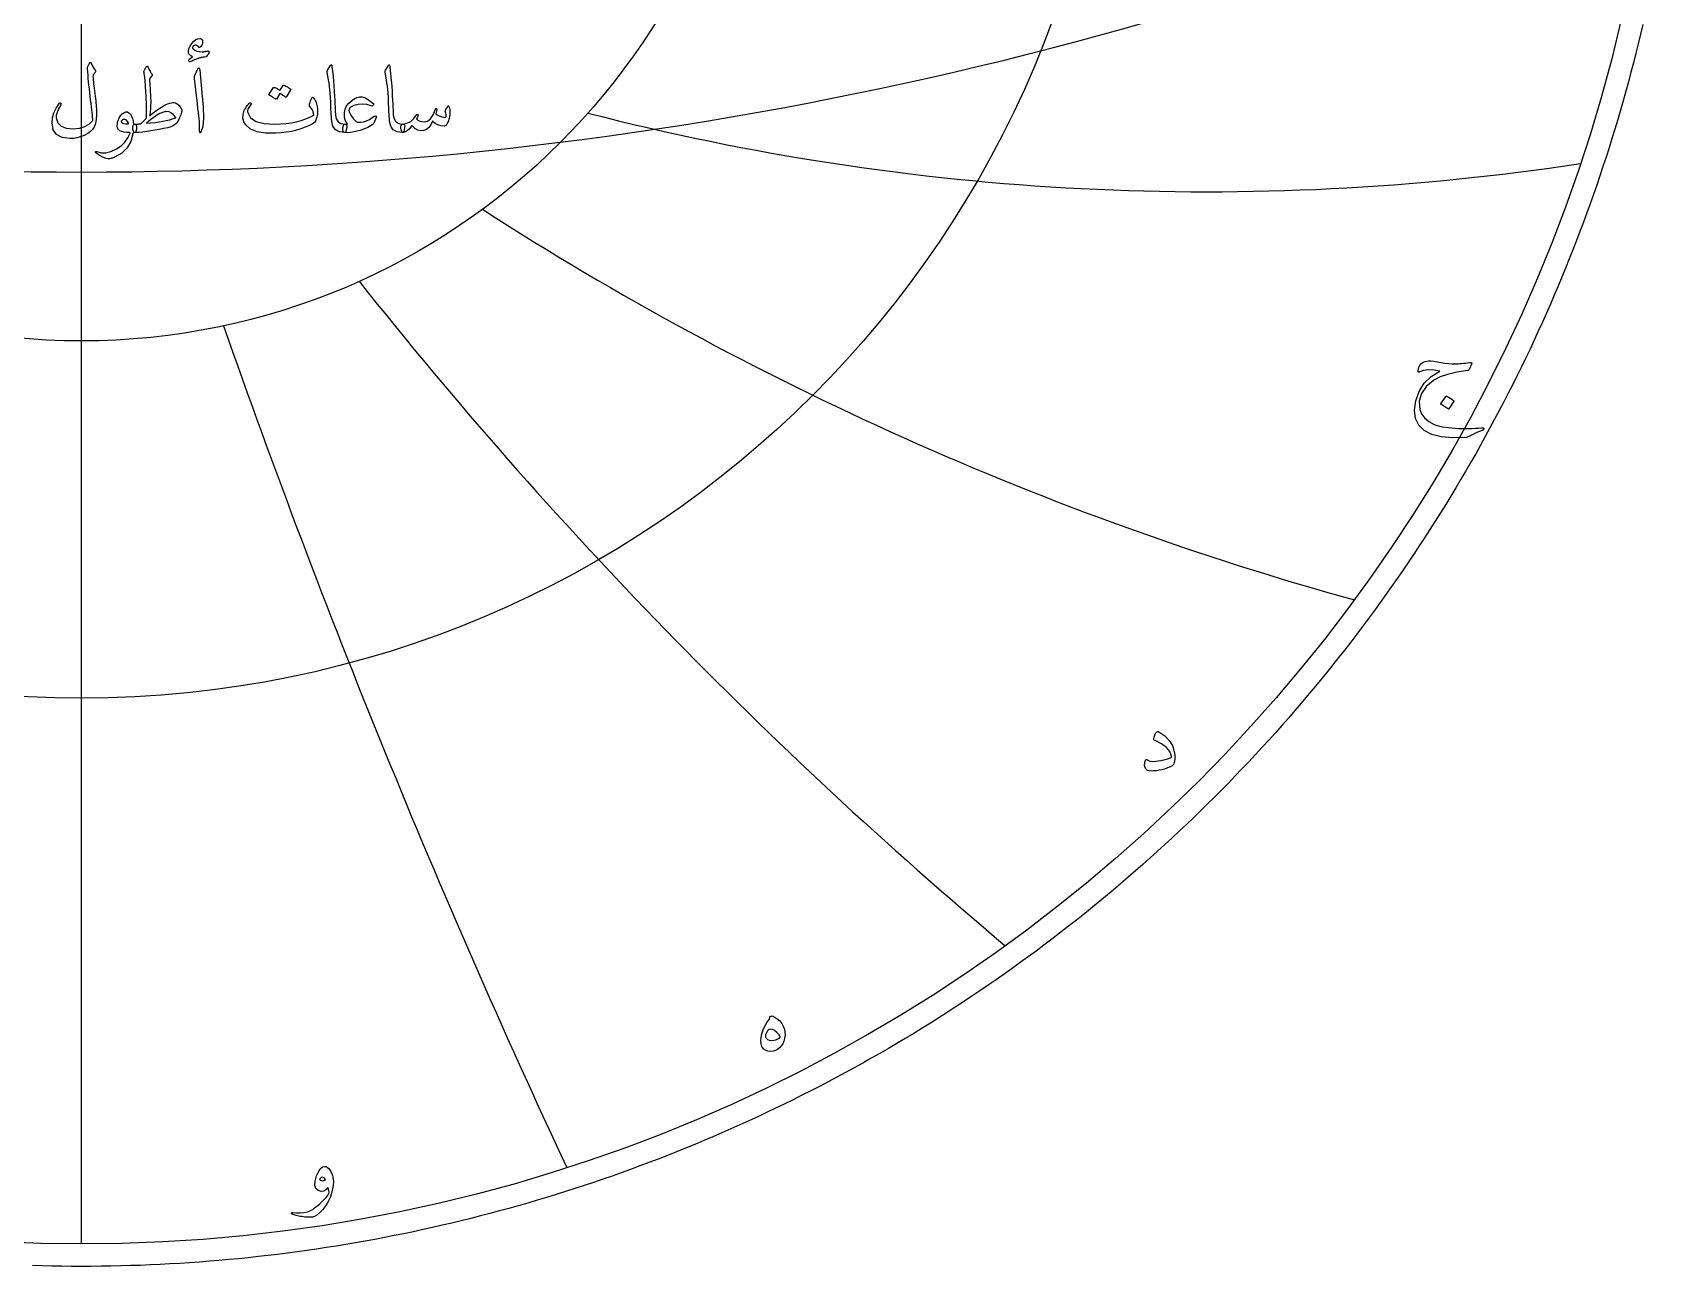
# Model space of a CAD drawing. Header units: millimetres. Extents: x -62 to 62, y -62 to 63.
# Drawn here: x -1.9 to 60.8, y -61.6 to -14.2 of the extents above; entities that cross this region are included whole.
import ezdxf

# ---------------------------------------------------------------- set-up
doc = ezdxf.new("R2010")
doc.units = ezdxf.units.MM
for name, color, linetype in [('CUT_OUTER', 1, 'Continuous'), ('ENGRAVE', 7, 'Continuous'), ('ENGRAVE_FINE', 8, 'Continuous'), ('TEXT', 5, 'Continuous')]:
    doc.layers.add(name, color=color, linetype=linetype)

msp = doc.modelspace()

# ---------------------------------------------------------------- linework, layer by layer
at = {"layer": 'CUT_OUTER'}
msp.add_lwpolyline([(60.0315, -13.868), (59.9453, -14.2361), (59.8568, -14.6036), (59.7661, -14.9706), (59.6731, -15.3371), (59.5778, -15.7029), (59.4804, -16.0682), (59.3807, -16.4328), (59.2787, -16.7969), (59.1745, -17.1603), (59.0681, -17.5231), (58.9595, -17.8852), (58.8486, -18.2466), (58.7356, -18.6073), (58.6203, -18.9674), (58.5028, -19.3267), (58.3831, -19.6853), (58.2612, -20.0432), (58.1372, -20.4003), (58.0109, -20.7566), (57.8824, -21.1122), (57.7518, -21.4669), (57.619, -21.8209), (57.484, -22.174), (57.3469, -22.5263), (57.2076, -22.8778), (57.0661, -23.2284), (56.9225, -23.5781), (56.7768, -23.9269), (56.6289, -24.2748), (56.4789, -24.6218), (56.3267, -24.9679), (56.1725, -25.3131), (56.0161, -25.6573), (55.8576, -26.0005), (55.697, -26.3427), (55.5344, -26.684), (55.3696, -27.0242), (55.2027, -27.3635), (55.0338, -27.7017), (54.8628, -28.0388), (54.6897, -28.3749), (54.5146, -28.71), (54.3374, -29.0439), (54.1581, -29.3768), (53.9769, -29.7085), (53.7936, -30.0392), (53.6082, -30.3687), (53.4209, -30.6971), (53.2315, -31.0243), (53.0402, -31.3503), (52.8468, -31.6752), (52.6515, -31.9988), (52.4541, -32.3213), (52.2548, -32.6425), (52.0535, -32.9625), (51.8503, -33.2813), (51.6451, -33.5988), (51.438, -33.9151), (51.2289, -34.2301), (51.0179, -34.5438), (50.805, -34.8562), (50.5902, -35.1672), (50.3734, -35.477), (50.1548, -35.7854), (49.9343, -36.0925), (49.7119, -36.3982), (49.4876, -36.7025), (49.2615, -37.0055), (49.0335, -37.307), (48.8037, -37.6072), (48.572, -37.906), (48.3385, -38.2033), (48.1032, -38.4992), (47.866, -38.7936), (47.6271, -39.0866), (47.3864, -39.3781), (47.1439, -39.6681), (46.8996, -39.9566), (46.6535, -40.2436), (46.4057, -40.5291), (46.1562, -40.8131), (45.9049, -41.0955), (45.6519, -41.3764), (45.3971, -41.6558), (45.1407, -41.9335), (44.8825, -42.2097), (44.6227, -42.4843), (44.3612, -42.7573), (44.098, -43.0287), (43.8331, -43.2985), (43.5666, -43.5666), (43.2985, -43.8331), (43.0287, -44.098), (42.7573, -44.3612), (42.4843, -44.6227), (42.2097, -44.8825), (41.9335, -45.1407), (41.6558, -45.3971), (41.3764, -45.6519), (41.0955, -45.9049), (40.8131, -46.1562), (40.5291, -46.4057), (40.2436, -46.6535), (39.9566, -46.8996), (39.6681, -47.1439), (39.3781, -47.3864), (39.0866, -47.6271), (38.7936, -47.866), (38.4992, -48.1032), (38.2033, -48.3385), (37.906, -48.572), (37.6072, -48.8037), (37.307, -49.0335), (37.0055, -49.2615), (36.7025, -49.4876), (36.3982, -49.7119), (36.0925, -49.9343), (35.7854, -50.1548), (35.477, -50.3734), (35.1672, -50.5902), (34.8562, -50.805), (34.5438, -51.0179), (34.2301, -51.2289), (33.9151, -51.438), (33.5988, -51.6451), (33.2813, -51.8503), (32.9625, -52.0535), (32.6425, -52.2548), (32.3213, -52.4541), (31.9988, -52.6515), (31.6752, -52.8468), (31.3503, -53.0402), (31.0243, -53.2315), (30.6971, -53.4209), (30.3687, -53.6082), (30.0392, -53.7936), (29.7085, -53.9769), (29.3768, -54.1581), (29.0439, -54.3374), (28.71, -54.5146), (28.3749, -54.6897), (28.0388, -54.8628), (27.7017, -55.0338), (27.3635, -55.2027), (27.0242, -55.3696), (26.684, -55.5344), (26.3427, -55.697), (26.0005, -55.8576), (25.6573, -56.0161), (25.3131, -56.1725), (24.9679, -56.3267), (24.6218, -56.4789), (24.2748, -56.6289), (23.9269, -56.7768), (23.5781, -56.9225), (23.2284, -57.0661), (22.8778, -57.2076), (22.5263, -57.3469), (22.174, -57.484), (21.8209, -57.619), (21.4669, -57.7518), (21.1122, -57.8824), (20.7566, -58.0109), (20.4003, -58.1372), (20.0432, -58.2612), (19.6853, -58.3831), (19.3267, -58.5028), (18.9674, -58.6203), (18.6073, -58.7356), (18.2466, -58.8486), (17.8852, -58.9595), (17.5231, -59.0681), (17.1603, -59.1745), (16.7969, -59.2787), (16.4328, -59.3807), (16.0682, -59.4804), (15.7029, -59.5778), (15.3371, -59.6731), (14.9706, -59.7661), (14.6036, -59.8568), (14.2361, -59.9453), (13.868, -60.0315), (13.4994, -60.1154), (13.1303, -60.1971), (12.7606, -60.2766), (12.3906, -60.3537), (12.02, -60.4286), (11.649, -60.5012), (11.2775, -60.5716), (10.9057, -60.6396), (10.5334, -60.7054), (10.1607, -60.7689), (9.7876, -60.8301), (9.4142, -60.889), (9.0404, -60.9456), (8.6663, -61), (8.2919, -61.052), (7.9171, -61.1017), (7.542, -61.1491), (7.1667, -61.1943), (6.7911, -61.2371), (6.4152, -61.2776), (6.0391, -61.3158), (5.6627, -61.3517), (5.2862, -61.3853), (4.9094, -61.4166), (4.5325, -61.4456), (4.1554, -61.4722), (3.7781, -61.4966), (3.4007, -61.5186), (3.0232, -61.5383), (2.6455, -61.5557), (2.2678, -61.5708), (1.89, -61.5835), (1.512, -61.5939), (1.1341, -61.6021), (0.7561, -61.6079), (0.378, -61.6113), (0, -61.6125), (-0.378, -61.6113), (-0.7561, -61.6079), (-1.1341, -61.6021), (-1.512, -61.5939), (-1.89, -61.5835)], dxfattribs=at)
at = {"layer": 'ENGRAVE'}
for points in [[(0, -60.75), (0, 60.75)], [(0, -60.75), (0, -26.0306)]]:
    msp.add_lwpolyline(points, dxfattribs=at)
for radius in [60.75, 39.7663, 26.0306]:
    msp.add_circle((0, 0), radius, dxfattribs=at)
for centre, radius, start, end in [((43.2961, 74.9911), 95.2868, 255.523618, 278.653248), ((81.3973, 81.3973), 121.7883, 237.19808, 254.545302), ((149.219, 86.1517), 176.8327, 218.421585, 229.9864), ((332.4407, 89.0772), 346.4577, 199.303402, 205.085809)]:
    msp.add_arc(centre, radius, start, end, dxfattribs=at)
at = {"layer": 'ENGRAVE_FINE'}
msp.add_arc((0, 128.7811), 148.3198, 245.977512, 294.022488, dxfattribs=at)
at = {"layer": 'TEXT'}
for points in [[(4.7748, -15.1077), (4.7279, -15.1165), (4.6845, -15.1248), (4.6444, -15.1326), (4.6077, -15.14), (4.5746, -15.1472), (4.5453, -15.1544), (4.5198, -15.1616), (4.4981, -15.1688), (4.4761, -15.177), (4.4496, -15.1872), (4.4186, -15.1994), (4.3831, -15.2137), (4.3432, -15.2302), (4.2987, -15.2492), (4.2498, -15.2706), (4.1963, -15.2945), (4.1745, -15.3017), (4.1559, -15.3017), (4.1404, -15.2945), (4.1281, -15.2802), (4.1207, -15.2449), (4.1415, -15.2038), (4.1907, -15.1569), (4.2682, -15.1041), (4.2089, -15.0704), (4.164, -15.0341), (4.1334, -14.995), (4.1173, -14.9532), (4.1141, -14.8744), (4.1334, -14.7889), (4.1752, -14.6966), (4.2394, -14.5975), (4.316, -14.5088), (4.3948, -14.4475), (4.4759, -14.4136), (4.5592, -14.4071), (4.6057, -14.4188), (4.6373, -14.4431), (4.6542, -14.4799), (4.6562, -14.5293), (4.6481, -14.5827), (4.6346, -14.6317), (4.6158, -14.6761), (4.5915, -14.7161), (4.5673, -14.7442), (4.5448, -14.7565), (4.5242, -14.7532), (4.5053, -14.7341), (4.4837, -14.7056), (4.4586, -14.6847), (4.4299, -14.6714), (4.3975, -14.6658), (4.3636, -14.6658), (4.3337, -14.673), (4.3079, -14.6874), (4.2861, -14.7089), (4.2702, -14.735), (4.2655, -14.7592), (4.272, -14.7817), (4.2897, -14.8023), (4.3562, -14.8515), (4.437, -14.8877), (4.5322, -14.9108), (4.6418, -14.9209), (4.6514, -14.9206), (4.662, -14.9195), (4.6738, -14.9179), (4.6867, -14.9155), (4.7008, -14.9127), (4.7159, -14.9097), (4.7322, -14.9064), (4.7496, -14.9029), (4.7685, -14.8994), (4.7855, -14.8962), (4.8008, -14.8932), (4.8143, -14.8904), (4.8262, -14.888), (4.8367, -14.8863), (4.8459, -14.8853), (4.8538, -14.885), (4.8686, -14.8865), (4.8807, -14.8913), (4.8902, -14.8991), (4.8969, -14.9101), (4.9012, -14.9207), (4.9032, -14.9308), (4.903, -14.9404), (4.9005, -14.9496), (4.8657, -15.0148), (4.8331, -15.0628), (4.8028, -15.0938), (4.7748, -15.1077)], [(0.3054, -15.352), (0.3117, -15.341), (0.3198, -15.3332), (0.3296, -15.3284), (0.3413, -15.3269), (0.353, -15.3289), (0.3629, -15.335), (0.371, -15.3451), (0.3772, -15.3592), (0.4107, -15.4416), (0.4464, -15.5128), (0.4843, -15.5728), (0.5245, -15.6215), (0.5364, -15.639), (0.5398, -15.6592), (0.5346, -15.6821), (0.5209, -15.7077), (0.5122, -15.7201), (0.5039, -15.732), (0.496, -15.7434), (0.4886, -15.7544), (0.4817, -15.7647), (0.4751, -15.7742), (0.4691, -15.7827), (0.4635, -15.7903), (0.454, -15.8043), (0.4473, -15.8209), (0.4433, -15.8402), (0.4419, -15.8622), (0.4462, -15.9243), (0.4518, -15.992), (0.4587, -16.0653), (0.4671, -16.1442), (0.4765, -16.2288), (0.4868, -16.3189), (0.498, -16.4147), (0.5102, -16.5161), (0.5238, -16.6172), (0.5358, -16.7123), (0.5462, -16.8014), (0.5551, -16.8843), (0.5626, -16.9615), (0.569, -17.033), (0.5743, -17.0989), (0.5784, -17.1592), (0.5831, -17.3377), (0.5686, -17.5068), (0.5346, -17.6664), (0.4814, -17.8166), (0.4296, -17.9049), (0.3494, -17.9864), (0.2409, -18.0612), (0.1042, -18.1292), (-0.044, -18.1856), (-0.1832, -18.2253), (-0.3135, -18.2484), (-0.4347, -18.255), (-0.7383, -18.2132), (-0.9557, -18.0987), (-1.0868, -17.9114), (-1.1317, -17.6514), (-1.116, -17.4576), (-1.0652, -17.2679), (-0.9795, -17.0822), (-0.8587, -16.9005), (-0.8495, -16.8899), (-0.8398, -16.8834), (-0.8297, -16.881), (-0.8191, -16.8825), (-0.8079, -16.8868), (-0.7994, -16.8924), (-0.7935, -16.8994), (-0.7904, -16.9077), (-0.7882, -16.92), (-0.7886, -16.9319), (-0.7918, -16.9434), (-0.7976, -16.9544), (-0.88, -17.1149), (-0.9368, -17.2517), (-0.968, -17.3646), (-0.9736, -17.4538), (-0.9137, -17.6458), (-0.7841, -17.7798), (-0.5849, -17.8559), (-0.3162, -17.8741), (-0.0739, -17.8479), (0.132, -17.787), (0.3016, -17.6916), (0.4347, -17.5616), (0.4319, -17.4988), (0.4271, -17.4255), (0.4202, -17.3416), (0.4114, -17.2472), (0.4003, -17.142), (0.3867, -17.0258), (0.3706, -16.8986), (0.3521, -16.7604), (0.3346, -16.6178), (0.318, -16.4774), (0.3022, -16.3394), (0.2874, -16.2035), (0.2737, -16.0699), (0.2614, -15.9385), (0.2504, -15.8094), (0.2407, -15.6826), (0.2263, -15.5604), (0.227, -15.5465), (0.229, -15.5335), (0.2324, -15.5213), (0.2371, -15.5101)], [(2.497, -15.4814), (2.5055, -15.4722), (2.5131, -15.4661), (2.5199, -15.4632), (2.5257, -15.4634), (2.5327, -15.4665), (2.5392, -15.4724), (2.5452, -15.4809), (2.5508, -15.4921), (2.5736, -15.5406), (2.5953, -15.5855), (2.6159, -15.6269), (2.6353, -15.6646), (2.6538, -15.6983), (2.6717, -15.7275), (2.6888, -15.7522), (2.7053, -15.7724), (2.7175, -15.789), (2.7215, -15.8065), (2.7175, -15.8249), (2.7053, -15.8442), (2.6335, -15.934), (2.6243, -15.9495), (2.6182, -15.9673), (2.6153, -15.9873), (2.6155, -16.0095), (2.6272, -16.179), (2.6371, -16.3283), (2.6452, -16.4575), (2.6514, -16.5664), (2.6562, -16.6553), (2.6595, -16.7244), (2.6615, -16.7738), (2.6622, -16.8035), (2.6614, -16.8911), (2.6591, -16.9741), (2.6551, -17.0527), (2.6496, -17.1268), (2.6428, -17.1964), (2.6348, -17.2616), (2.6257, -17.3222), (2.6155, -17.3783), (2.8596, -17.1915), (3.0709, -17.0478), (3.2494, -16.9472), (3.3951, -16.8897), (3.46, -16.8744), (3.5182, -16.8682), (3.5696, -16.8709), (3.6143, -16.8825), (3.6774, -16.9153), (3.7373, -16.967), (3.7942, -17.0375), (3.8478, -17.1268), (3.8561, -17.1482), (3.8595, -17.1726), (3.8579, -17.2003), (3.8514, -17.231), (3.8157, -17.3415), (3.7733, -17.4466), (3.7241, -17.5463), (3.6682, -17.6406), (3.6138, -17.7012), (3.5371, -17.7538), (3.4378, -17.7982), (3.3161, -17.8346), (3.1532, -17.8706), (2.9914, -17.9033), (2.8307, -17.9326), (2.6712, -17.9586), (2.513, -17.9809), (2.3564, -17.9994), (2.2013, -18.0141), (2.0479, -18.025), (2.0306, -18.0201), (2.0146, -18.0053), (2, -17.9806), (1.9868, -17.946), (1.9751, -17.9035), (1.9688, -17.8624), (1.9679, -17.8227), (1.9724, -17.7843), (1.9825, -17.7509), (1.9985, -17.7259), (2.0202, -17.7095), (2.0479, -17.7017), (2.0846, -17.6997), (2.1193, -17.6972), (2.1519, -17.6943), (2.1826, -17.6909), (2.2112, -17.6875), (2.2378, -17.6846), (2.2624, -17.6821), (2.285, -17.6801), (2.4862, -17.4861), (2.488, -17.4777), (2.4898, -17.4668), (2.4916, -17.4534), (2.4934, -17.4376), (2.4952, -17.4193), (2.497, -17.3985), (2.4988, -17.3753), (2.5005, -17.3496), (2.5021, -17.3216), (2.5032, -17.2917), (2.5039, -17.2597), (2.5041, -17.2256), (2.5041, -17.1898), (2.5041, -17.1524), (2.5041, -17.1135), (2.5041, -17.0729), (2.5037, -17.0271), (2.5023, -16.9723), (2.5001, -16.9086), (2.497, -16.8358), (2.4929, -16.7545), (2.488, -16.6652), (2.4821, -16.5677), (2.4754, -16.4622), (2.4599, -16.228), (2.4458, -16.0427), (2.433, -15.9064), (2.4215, -15.8191), (2.4123, -15.7629), (2.4062, -15.7203), (2.4033, -15.6911), (2.4035, -15.6754), (2.4144, -15.6457), (2.4255, -15.6179), (2.4369, -15.5918), (2.4485, -15.5676), (2.4602, -15.5447), (2.4723, -15.5227), (2.4845, -15.5016), (2.497, -15.4814)], [(4.4478, -15.6179), (4.4822, -15.5514), (4.5098, -15.5281), (4.5307, -15.5478), (4.5448, -15.6107), (4.6275, -16.4909), (4.6766, -17.0312), (4.6876, -17.4628), (4.6605, -17.7857), (4.5951, -17.9999), (4.5832, -18.0174), (4.5727, -18.0268), (4.5635, -18.0282), (4.5556, -18.0214), (4.5493, -18.0109), (4.5448, -17.9972), (4.5421, -17.9803), (4.5412, -17.9604), (4.5412, -17.8047), (4.534, -17.6397), (4.5197, -17.4652), (4.4981, -17.2813), (4.4934, -17.2333), (4.4793, -17.1035), (4.4557, -16.892), (4.4227, -16.5987), (4.3436, -15.9484), (4.3418, -15.9138), (4.3436, -15.882), (4.349, -15.8528), (4.358, -15.8263)], [(9.5782, -15.4382), (9.5852, -15.4275), (9.5917, -15.4203), (9.5978, -15.4167), (9.6034, -15.4167), (9.6119, -15.4214), (9.6196, -15.4356), (9.6263, -15.4591), (9.6321, -15.4921), (9.6618, -15.7605), (9.686, -16.0086), (9.7049, -16.2365), (9.7184, -16.4442), (9.727, -16.6218), (9.735, -16.781), (9.7423, -16.9218), (9.7489, -17.0442), (9.7546, -17.1482), (9.7592, -17.2337), (9.7627, -17.3009), (9.7651, -17.3496), (9.797, -17.4955), (9.8675, -17.6029), (9.9766, -17.6716), (10.1243, -17.7017), (10.1654, -17.7125), (10.1917, -17.7376), (10.2032, -17.7771), (10.1998, -17.831), (10.183, -17.9159), (10.1648, -17.9765), (10.1452, -18.0129), (10.1243, -18.025), (9.9164, -17.9976), (9.7633, -17.9154), (9.6649, -17.7785), (9.6214, -17.5867), (9.6145, -17.495), (9.6083, -17.403), (9.6028, -17.3109), (9.598, -17.2185), (9.5936, -17.1258), (9.5895, -17.033), (9.5855, -16.9399), (9.5818, -16.8466), (9.5751, -16.6686), (9.5657, -16.5084), (9.5535, -16.366), (9.5387, -16.2412), (9.5212, -16.1214), (9.501, -15.9938), (9.4781, -15.8583), (9.4525, -15.7149), (9.4491, -15.6891), (9.4498, -15.6655), (9.4545, -15.6442), (9.4633, -15.6251)], [(11.8022, -15.4382), (11.8091, -15.4275), (11.8156, -15.4203), (11.8217, -15.4167), (11.8273, -15.4167), (11.8358, -15.4214), (11.8435, -15.4356), (11.8502, -15.4591), (11.856, -15.4921), (11.8857, -15.7605), (11.9099, -16.0086), (11.9288, -16.2365), (11.9423, -16.4442), (11.9509, -16.6218), (11.9589, -16.781), (11.9662, -16.9218), (11.9728, -17.0442), (11.9785, -17.1482), (11.9831, -17.2337), (11.9866, -17.3009), (11.989, -17.3496), (12.0209, -17.4955), (12.0914, -17.6029), (12.2005, -17.6716), (12.3483, -17.7017), (12.3893, -17.7125), (12.4156, -17.7376), (12.4271, -17.7771), (12.4237, -17.831), (12.4069, -17.9159), (12.3887, -17.9765), (12.3691, -18.0129), (12.3483, -18.025), (12.1403, -17.9976), (11.9872, -17.9154), (11.8888, -17.7785), (11.8453, -17.5867), (11.8384, -17.495), (11.8322, -17.403), (11.8267, -17.3109), (11.8219, -17.2185), (11.8175, -17.1258), (11.8134, -17.033), (11.8095, -16.9399), (11.8058, -16.8466), (11.799, -16.6686), (11.7896, -16.5084), (11.7775, -16.366), (11.7626, -16.2412), (11.7451, -16.1214), (11.7249, -15.9938), (11.702, -15.8583), (11.6764, -15.7149), (11.673, -15.6891), (11.6737, -15.6655), (11.6784, -15.6442), (11.6872, -15.6251)], [(7.7531, -16.2107), (7.7576, -16.2062), (7.7639, -16.2035), (7.772, -16.2026), (7.7819, -16.2035), (7.8172, -16.2167), (7.8515, -16.2313), (7.8846, -16.2473), (7.9166, -16.2646), (7.9477, -16.2834), (7.9781, -16.3041), (8.0079, -16.3266), (8.037, -16.3508), (8.0426, -16.3582), (8.045, -16.3661), (8.0444, -16.3744), (8.0406, -16.3831), (7.8681, -16.6562), (7.8634, -16.6598), (7.8564, -16.6598), (7.8472, -16.6562), (7.8358, -16.649), (7.8279, -16.6424), (7.8151, -16.6333), (7.7974, -16.6217), (7.7747, -16.6077), (7.7468, -16.591), (7.7136, -16.5713), (7.675, -16.5487), (7.631, -16.5233), (7.4945, -16.7352), (7.4882, -16.7417), (7.4801, -16.7433), (7.4702, -16.7399), (7.4585, -16.7316), (7.4484, -16.7244), (7.4325, -16.7137), (7.4107, -16.6993), (7.3831, -16.6813), (7.3492, -16.6598), (7.3085, -16.6346), (7.2612, -16.6059), (7.207, -16.5736), (7.2014, -16.5682), (7.199, -16.5628), (7.1996, -16.5574), (7.2034, -16.552), (7.3795, -16.2897), (7.384, -16.2852), (7.3903, -16.2825), (7.3984, -16.2816), (7.4082, -16.2825), (7.4383, -16.2923), (7.4675, -16.3036), (7.4958, -16.3166), (7.5232, -16.331), (7.5497, -16.3469), (7.5753, -16.3638), (7.6, -16.3819), (7.6238, -16.4011)], [(8.9244, -16.6885), (8.9485, -16.7188), (8.9706, -16.7523), (8.9907, -16.7889), (9.0088, -16.8286), (9.0249, -16.8713), (9.0389, -16.9167), (9.0509, -16.9647), (9.0609, -17.0155), (9.0739, -17.1174), (9.0771, -17.2185), (9.0703, -17.3186), (9.0537, -17.4178), (9.0286, -17.5063), (8.9962, -17.5777), (8.9567, -17.6321), (8.91, -17.6693), (8.7618, -17.7477), (8.6046, -17.8175), (8.4385, -17.8788), (8.2633, -17.9316), (8.0792, -17.9754), (7.8861, -18.0098), (7.684, -18.0347), (7.4729, -18.0502), (7.0773, -18.0461), (6.7526, -17.9909), (6.4988, -17.8845), (6.316, -17.7268), (6.241, -17.6035), (6.2065, -17.4708), (6.2123, -17.3287), (6.2586, -17.1771), (6.2742, -17.1445), (6.2922, -17.1111), (6.3128, -17.0771), (6.3358, -17.0424), (6.3613, -17.007), (6.3892, -16.971), (6.4197, -16.9343), (6.4526, -16.8969), (6.4636, -16.8863), (6.475, -16.8798), (6.4869, -16.8774), (6.4993, -16.8789), (6.5076, -16.8821), (6.5145, -16.8879), (6.5202, -16.8965), (6.5244, -16.9077), (6.5264, -16.9182), (6.5253, -16.9283), (6.5211, -16.938), (6.5136, -16.9472), (6.4829, -16.9838), (6.4553, -17.0217), (6.4308, -17.061), (6.4095, -17.1017), (6.3949, -17.1405), (6.387, -17.178), (6.3859, -17.2142), (6.3915, -17.249), (6.5038, -17.4522), (6.7148, -17.5948), (7.0247, -17.6767), (7.4334, -17.6981), (7.658, -17.6894), (7.8721, -17.6707), (8.0757, -17.6418), (8.2687, -17.6029), (8.4514, -17.5538), (8.6239, -17.4946), (8.7864, -17.4254), (8.9387, -17.346), (8.9239, -17.2719), (8.8902, -17.1897), (8.8377, -17.0994), (8.7663, -17.0011), (8.764, -16.9917), (8.7645, -16.9741), (8.7676, -16.9485), (8.7735, -16.9149), (8.775, -16.9115), (8.7762, -16.9086), (8.7768, -16.9061), (8.7771, -16.9041), (8.7887, -16.8583), (8.8058, -16.8071), (8.8283, -16.7505), (8.8561, -16.6885), (8.8685, -16.6697), (8.884, -16.6634), (8.9026, -16.6697), (8.9244, -16.6885)], [(11.3351, -17.4394), (11.2381, -17.655), (11.2257, -17.6763), (11.2138, -17.6936), (11.2024, -17.7068), (11.1914, -17.716), (11.1355, -17.7543), (11.0755, -17.7901), (11.0115, -17.8235), (10.9435, -17.8544), (10.8716, -17.8832), (10.7962, -17.9105), (10.7171, -17.9362), (10.6345, -17.9604), (10.48, -17.9981), (10.3435, -18.0214), (10.2249, -18.0304), (10.1243, -18.025), (10.0859, -18.0075), (10.0606, -17.9729), (10.0482, -17.9213), (10.0489, -17.8526), (10.0581, -17.7906), (10.0714, -17.7448), (10.0886, -17.7151), (10.11, -17.7017), (10.1136, -17.7017), (10.1172, -17.7017), (10.1208, -17.7017), (10.1243, -17.7017), (10.1511, -17.7044), (10.1773, -17.7053), (10.2032, -17.7044), (10.2285, -17.7017), (10.185, -17.6372), (10.1513, -17.566), (10.1275, -17.4881), (10.1136, -17.4035), (10.1115, -17.2519), (10.1378, -17.117), (10.1924, -16.9986), (10.2752, -16.8969), (10.3819, -16.8019), (10.4863, -16.7289), (10.5885, -16.678), (10.6884, -16.649), (10.7962, -16.6492), (10.9183, -16.6894), (11.0549, -16.7696), (11.2058, -16.8897), (11.2228, -16.9084), (11.2309, -16.9283), (11.23, -16.9497), (11.2201, -16.9723), (11.206, -16.9899), (11.1887, -16.9993), (11.1683, -17.0006), (11.1447, -16.9939), (10.9756, -16.945), (10.8061, -16.9274), (10.6361, -16.9414), (10.4657, -16.9867), (10.3981, -17.0152), (10.3462, -17.0469), (10.31, -17.0817), (10.2896, -17.1197), (10.2847, -17.1677), (10.2986, -17.2292), (10.3314, -17.3042), (10.383, -17.3927), (10.4459, -17.4821), (10.5052, -17.549), (10.5609, -17.5934), (10.613, -17.6154), (10.7264, -17.6267), (10.8402, -17.6137), (10.9545, -17.5764), (11.0692, -17.5149), (11.1734, -17.443), (11.2273, -17.4089), (11.2704, -17.3891), (11.3028, -17.3837), (11.3243, -17.3927), (11.3331, -17.4037), (11.3378, -17.4152), (11.3385, -17.4271), (11.3351, -17.4394)], [(1.976, -18.0645), (1.8918, -18.3603), (1.7506, -18.6079), (1.5523, -18.8076), (1.297, -18.9591), (1.2613, -18.9745), (1.226, -18.9883), (1.1912, -19.0006), (1.1569, -19.0112), (1.1232, -19.0201), (1.0904, -19.0269), (1.0585, -19.0318), (1.0275, -19.0346), (0.9503, -19.0236), (0.8479, -18.9834), (0.7203, -18.914), (0.5677, -18.8154), (0.5513, -18.8013), (0.5416, -18.7876), (0.5387, -18.7743), (0.5425, -18.7615), (0.551, -18.7517), (0.5623, -18.7472), (0.5762, -18.7481), (0.5928, -18.7543), (0.7516, -18.8058), (0.9296, -18.8055), (1.127, -18.7537), (1.3437, -18.6502), (1.5206, -18.53), (1.667, -18.3888), (1.7829, -18.2264), (1.8682, -18.043), (1.8676, -18.0365), (1.8655, -18.0313), (1.8622, -18.0275), (1.8574, -18.025), (1.7337, -18.0178), (1.6284, -18.0035), (1.5415, -17.9819), (1.473, -17.9532), (1.42, -17.9087), (1.3868, -17.8472), (1.3733, -17.7686), (1.3796, -17.6729), (1.3816, -17.6602), (1.3841, -17.6473), (1.387, -17.6342), (1.3904, -17.6208), (1.3942, -17.607), (1.3985, -17.5925), (1.4032, -17.5774), (1.4084, -17.5616), (1.4506, -17.4589), (1.5018, -17.3738), (1.5619, -17.3062), (1.6311, -17.2562), (1.7018, -17.2288), (1.7667, -17.2292), (1.8258, -17.2575), (1.879, -17.3137), (1.9255, -17.3918), (1.9607, -17.4825), (1.9848, -17.5858), (1.9976, -17.7017), (2.0046, -17.7016), (2.0115, -17.7012), (2.0181, -17.7007), (2.0245, -17.6999), (2.0309, -17.6991), (2.0375, -17.6985), (2.0444, -17.6982), (2.0515, -17.6981), (2.0757, -17.7032), (2.0946, -17.7187), (2.108, -17.7446), (2.1161, -17.7807), (2.1195, -17.8205), (2.1188, -17.8607), (2.1141, -17.9013), (2.1053, -17.9424), (2.0939, -17.9785), (2.0811, -18.0044), (2.0669, -18.0199), (2.0515, -18.025), (1.9832, -18.025), (1.9827, -18.0315), (1.9814, -18.0403), (1.9792, -18.0513), (1.976, -18.0645)], [(1.8036, -17.6622), (1.7658, -17.5964), (1.7245, -17.5499), (1.6796, -17.5227), (1.6311, -17.5149), (1.6021, -17.5225), (1.5763, -17.5346), (1.5536, -17.5512), (1.5341, -17.5723), (1.5278, -17.5836), (1.5269, -17.5957), (1.5314, -17.6087), (1.5413, -17.6226), (1.5783, -17.6552), (1.632, -17.6774), (1.7023, -17.6893), (1.7892, -17.6909), (1.7982, -17.6891), (1.8036, -17.6837), (1.8054, -17.6747), (1.8036, -17.6622)], [(3.2694, -17.2131), (3.2512, -17.2137), (3.2326, -17.2158), (3.2135, -17.2191), (3.1939, -17.2238), (3.0175, -17.2932), (2.8437, -17.39), (2.6726, -17.5142), (2.5041, -17.6657), (2.6723, -17.65), (2.832, -17.6316), (2.9831, -17.6105), (3.1257, -17.5867), (3.2597, -17.56), (3.3853, -17.5301), (3.5022, -17.4971), (3.6107, -17.461), (3.6208, -17.4567), (3.626, -17.4511), (3.6262, -17.4441), (3.6215, -17.4358), (3.5442, -17.3411), (3.4598, -17.2723), (3.3682, -17.2297), (3.2694, -17.2131)], [(14.0907, -17.0011), (14.0986, -16.9957), (14.1078, -16.9975), (14.1184, -17.0065), (14.1303, -17.0226), (14.1431, -17.05), (14.1527, -17.0891), (14.1592, -17.1399), (14.1626, -17.2023), (14.1637, -17.2732), (14.1599, -17.3424), (14.1511, -17.4098), (14.1374, -17.4753), (14.0975, -17.6029), (14.053, -17.6945), (14.0041, -17.7502), (13.9506, -17.7699), (13.8242, -17.7625), (13.7072, -17.7295), (13.5997, -17.6709), (13.5015, -17.5867), (13.4342, -17.7194), (13.3542, -17.8229), (13.2617, -17.8973), (13.1566, -17.9424), (13.0464, -17.9523), (12.9348, -17.9244), (12.8218, -17.8589), (12.7075, -17.7556), (12.615, -17.8735), (12.5243, -17.9577), (12.4354, -18.0082), (12.3483, -18.025), (12.3307, -18.0151), (12.3141, -17.9855), (12.2984, -17.9361), (12.2836, -17.8669), (12.2782, -17.7987), (12.2872, -17.7484), (12.3105, -17.716), (12.3483, -17.7017), (12.514, -17.6642), (12.659, -17.5912), (12.7834, -17.4827), (12.8872, -17.3388), (12.8928, -17.3309), (12.8988, -17.3253), (12.9054, -17.322), (12.9123, -17.3208), (12.9208, -17.3217), (12.9285, -17.3244), (12.9352, -17.3289), (12.9411, -17.3352), (12.9444, -17.3545), (12.9366, -17.3873), (12.9175, -17.4336), (12.8872, -17.4933), (12.9269, -17.5393), (12.9887, -17.5732), (13.0724, -17.595), (13.1782, -17.6047), (13.31, -17.5771), (13.4252, -17.487), (13.5238, -17.3345), (13.6057, -17.1197), (13.6098, -17.1086), (13.6147, -17.1008), (13.6205, -17.0961), (13.6273, -17.0945), (13.6374, -17.0954), (13.6461, -17.0981), (13.6535, -17.1026), (13.6596, -17.1089), (13.6641, -17.1179), (13.6668, -17.1268), (13.6677, -17.1358), (13.6668, -17.1448), (13.6309, -17.2957), (13.6729, -17.333), (13.7234, -17.3658), (13.7824, -17.394), (13.85, -17.4178), (13.9158, -17.4333), (13.9659, -17.4367), (14.0002, -17.428), (14.0189, -17.4071), (14.0249, -17.3752), (14.0216, -17.3298), (14.0088, -17.271), (13.9865, -17.1987), (13.9904, -17.1783), (14.009, -17.1385), (14.0425, -17.0795), (14.0907, -17.0011)], [(53.4439, -26.9263), (53.3519, -27.1332), (53.3436, -27.1469), (53.3337, -27.1572), (53.3225, -27.1641), (53.3098, -27.1677), (52.8846, -27.2348), (52.529, -27.3172), (52.2427, -27.4149), (52.026, -27.5279), (51.722, -27.7758), (51.5268, -28.0482), (51.4404, -28.3449), (51.4626, -28.6661), (51.5302, -28.84), (51.6447, -28.9938), (51.8061, -29.1274), (52.0145, -29.2409), (52.1608, -29.2917), (52.3431, -29.3329), (52.5613, -29.3645), (52.8154, -29.3866), (52.9505, -29.393), (53.0837, -29.3971), (53.2149, -29.3988), (53.3443, -29.3981), (53.4712, -29.3952), (53.5953, -29.3904), (53.7165, -29.3837), (53.8348, -29.3751), (53.8626, -29.3732), (53.8846, -29.3751), (53.9009, -29.3808), (53.9114, -29.3904), (53.9172, -29.4021), (53.9191, -29.4144), (53.9172, -29.427), (53.9114, -29.4402), (53.9073, -29.4473), (53.9023, -29.4532), (53.8967, -29.4578), (53.8904, -29.4613), (53.8835, -29.4643), (53.8765, -29.4675), (53.8692, -29.471), (53.8616, -29.4747), (53.7512, -29.5099), (53.6537, -29.5466), (53.5692, -29.5847), (53.4976, -29.6242), (53.4517, -29.6527), (53.4099, -29.6769), (53.3722, -29.6967), (53.3385, -29.7123), (53.3094, -29.7243), (53.2854, -29.7334), (53.2663, -29.7396), (53.2523, -29.743), (52.7282, -29.7624), (52.2827, -29.7248), (51.9158, -29.6302), (51.6274, -29.4785), (51.419, -29.2706), (51.2959, -29.011), (51.2581, -28.6996), (51.3055, -28.3365), (51.431, -27.9708), (51.6274, -27.6592), (51.8947, -27.4017), (52.2329, -27.1984), (51.9934, -27.1526), (51.7845, -27.1418), (51.6063, -27.166), (51.4588, -27.2252), (51.4459, -27.23), (51.4339, -27.2328), (51.4229, -27.2338), (51.4128, -27.2328), (51.4044, -27.2297), (51.3984, -27.2242), (51.3949, -27.2163), (51.3937, -27.206), (51.3989, -27.1584), (51.4071, -27.1112), (51.4181, -27.0645), (51.432, -27.0182), (51.4808, -26.9284), (51.5584, -26.8621), (51.6648, -26.8192), (51.7999, -26.7998), (51.8854, -26.8005), (51.9924, -26.8103), (52.1211, -26.8293), (52.2712, -26.8573), (52.4262, -26.8853), (52.5692, -26.9042), (52.7002, -26.914), (52.8193, -26.9148), (52.8765, -26.9122), (52.9371, -26.9085), (53.001, -26.9036), (53.0684, -26.8975), (53.139, -26.89), (53.213, -26.8808), (53.2904, -26.8699), (53.3711, -26.8573), (53.4173, -26.8558), (53.4449, -26.8669), (53.4537, -26.8903), (53.4439, -26.9263)], [(52.4552, -28.1679), (52.46, -28.1631), (52.4667, -28.1602), (52.4753, -28.1593), (52.4858, -28.1602), (52.5603, -28.1904), (52.6305, -28.2273), (52.6964, -28.2709), (52.7579, -28.3212), (52.7639, -28.3289), (52.7666, -28.3365), (52.7658, -28.3442), (52.7618, -28.3519), (52.5817, -28.6431), (52.5749, -28.6501), (52.5663, -28.6517), (52.5558, -28.6481), (52.5433, -28.6393), (52.5326, -28.6316), (52.5155, -28.6201), (52.4923, -28.6048), (52.4629, -28.5856), (52.4267, -28.5626), (52.3833, -28.5358), (52.3328, -28.5052), (52.2751, -28.4707), (52.2674, -28.4649), (52.2636, -28.4592), (52.2636, -28.4534), (52.2674, -28.4477)], [(41.2264, -41.3112), (41.2416, -41.2656), (41.2565, -41.2245), (41.2713, -41.188), (41.2858, -41.156), (41.2998, -41.1284), (41.3131, -41.1048), (41.3256, -41.0853), (41.3375, -41.0698), (41.3559, -41.055), (41.3768, -41.0487), (41.4, -41.0511), (41.4256, -41.0621), (41.6525, -41.2142), (41.8271, -41.3908), (41.9495, -41.5917), (42.0196, -41.8171), (42.0295, -41.8815), (42.0359, -41.9445), (42.039, -42.0061), (42.0388, -42.0662), (42.035, -42.1244), (42.0273, -42.1802), (42.0158, -42.2336), (42.0005, -42.2846), (41.9868, -42.3119), (41.9689, -42.3364), (41.9466, -42.3579), (41.92, -42.3766), (41.8285, -42.4214), (41.7341, -42.46), (41.6369, -42.4923), (41.5368, -42.5184), (41.4343, -42.5388), (41.3298, -42.5538), (41.2235, -42.5637), (41.1152, -42.5682), (40.9868, -42.5467), (40.9083, -42.4743), (40.8795, -42.3512), (40.9006, -42.1773), (40.9078, -42.1584), (40.9179, -42.1438), (40.9308, -42.1335), (40.9466, -42.1275), (40.9603, -42.1292), (40.9744, -42.1342), (40.989, -42.1426), (41.0041, -42.1543), (41.0508, -42.1795), (41.1143, -42.1936), (41.1945, -42.1967), (41.2915, -42.1888), (41.502, -42.1582), (41.6738, -42.1237), (41.8067, -42.0854), (41.9008, -42.0432), (41.9056, -42.0374), (41.9085, -42.0279), (41.9095, -42.0145), (41.9085, -41.9972), (41.8436, -41.8161), (41.7178, -41.6561), (41.5313, -41.5172), (41.2838, -41.3994), (41.2515, -41.3824), (41.2311, -41.362), (41.2228, -41.3383), (41.2264, -41.3112)], [(26.4804, -52.0029), (26.5132, -51.9878), (26.5503, -51.9847), (26.5918, -51.9935), (26.6375, -52.0144), (26.7513, -52.0905), (26.8473, -52.1772), (26.9256, -52.2745), (26.9862, -52.3823), (27.0282, -52.4946), (27.0504, -52.6093), (27.0531, -52.7265), (27.0361, -52.846), (27.0052, -52.955), (26.9623, -53.052), (26.9074, -53.137), (26.8406, -53.21), (26.7652, -53.2687), (26.6844, -53.3106), (26.5985, -53.3358), (26.5072, -53.3442), (26.3879, -53.3355), (26.2907, -53.302), (26.2155, -53.2436), (26.1623, -53.1602), (26.1304, -53.0589), (26.1192, -52.9427), (26.1285, -52.8117), (26.1585, -52.6659), (26.2071, -52.5145), (26.2725, -52.3708), (26.3546, -52.2347), (26.4536, -52.1064), (26.4569, -52.1004), (26.4593, -52.0901), (26.4607, -52.0755), (26.4612, -52.0565), (26.4624, -52.0359), (26.466, -52.0201), (26.472, -52.0091), (26.4804, -52.0029)], [(26.8444, -52.8268), (26.8605, -52.8067), (26.8626, -52.7808), (26.8509, -52.7492), (26.8253, -52.7118), (26.7364, -52.6151), (26.65, -52.5471), (26.5659, -52.5078), (26.4842, -52.4972), (26.4454, -52.5042), (26.4095, -52.525), (26.3764, -52.5598), (26.3463, -52.6084), (26.3221, -52.6608), (26.307, -52.7071), (26.301, -52.7471), (26.3041, -52.7808), (26.3309, -52.8429), (26.3769, -52.8872), (26.4421, -52.9138), (26.5264, -52.9226), (26.6195, -52.9166), (26.7036, -52.8987), (26.7786, -52.8687), (26.8444, -52.8268)], [(9.037, -58.1343), (9.107, -57.9719), (9.1826, -57.8564), (9.2641, -57.7879), (9.3513, -57.7664), (9.4059, -57.7759), (9.4586, -57.8047), (9.5093, -57.8526), (9.5582, -57.9197), (9.5817, -57.9585), (9.6023, -57.9982), (9.62, -58.0389), (9.6349, -58.0806), (9.6475, -58.1235), (9.6588, -58.1678), (9.6686, -58.2135), (9.677, -58.2607), (9.6849, -58.3659), (9.678, -58.4897), (9.6562, -58.6322), (9.6195, -58.7934), (9.5654, -58.9604), (9.4911, -59.1201), (9.3968, -59.2727), (9.2823, -59.4181), (9.1623, -59.5448), (9.0552, -59.6375), (8.9611, -59.6962), (8.8799, -59.7208), (8.797, -59.7251), (8.7017, -59.7227), (8.5939, -59.7136), (8.4737, -59.6978), (8.4127, -59.6879), (8.3563, -59.6772), (8.3045, -59.6659), (8.2572, -59.6538), (8.2142, -59.6414), (8.1752, -59.6293), (8.1404, -59.6175), (8.1096, -59.6059), (8.0914, -59.5958), (8.079, -59.5848), (8.0722, -59.5728), (8.0713, -59.5599), (8.0773, -59.5469), (8.0876, -59.5388), (8.1022, -59.5354), (8.1211, -59.5369), (8.2689, -59.5512), (8.4133, -59.5522), (8.5544, -59.5397), (8.6921, -59.5139), (8.7346, -59.5007), (8.7817, -59.4803), (8.8333, -59.4528), (8.8895, -59.4181), (8.9502, -59.3762), (9.0155, -59.3271), (9.0853, -59.2708), (9.1597, -59.2073), (9.2325, -59.1417), (9.2976, -59.0789), (9.3551, -59.019), (9.4049, -58.962), (9.4468, -58.9077), (9.4806, -58.8557), (9.5062, -58.8061), (9.5237, -58.7589), (9.5137, -58.6875), (9.5026, -58.6344), (9.4907, -58.5994), (9.4777, -58.5826), (9.3999, -58.6744), (9.312, -58.7235), (9.214, -58.7299), (9.106, -58.6938), (9.0169, -58.6157), (8.9757, -58.4964), (8.9824, -58.3359), (9.037, -58.1343)], [(9.3858, -58.2761), (9.3292, -58.2076), (9.2708, -58.1822), (9.2104, -58.1999), (9.1482, -58.2607), (9.1989, -58.3019), (9.2555, -58.3182), (9.3177, -58.3096), (9.3858, -58.2761)]]:
    msp.add_lwpolyline(points, close=True, dxfattribs=at)

doc.saveas('drawing.dxf')
